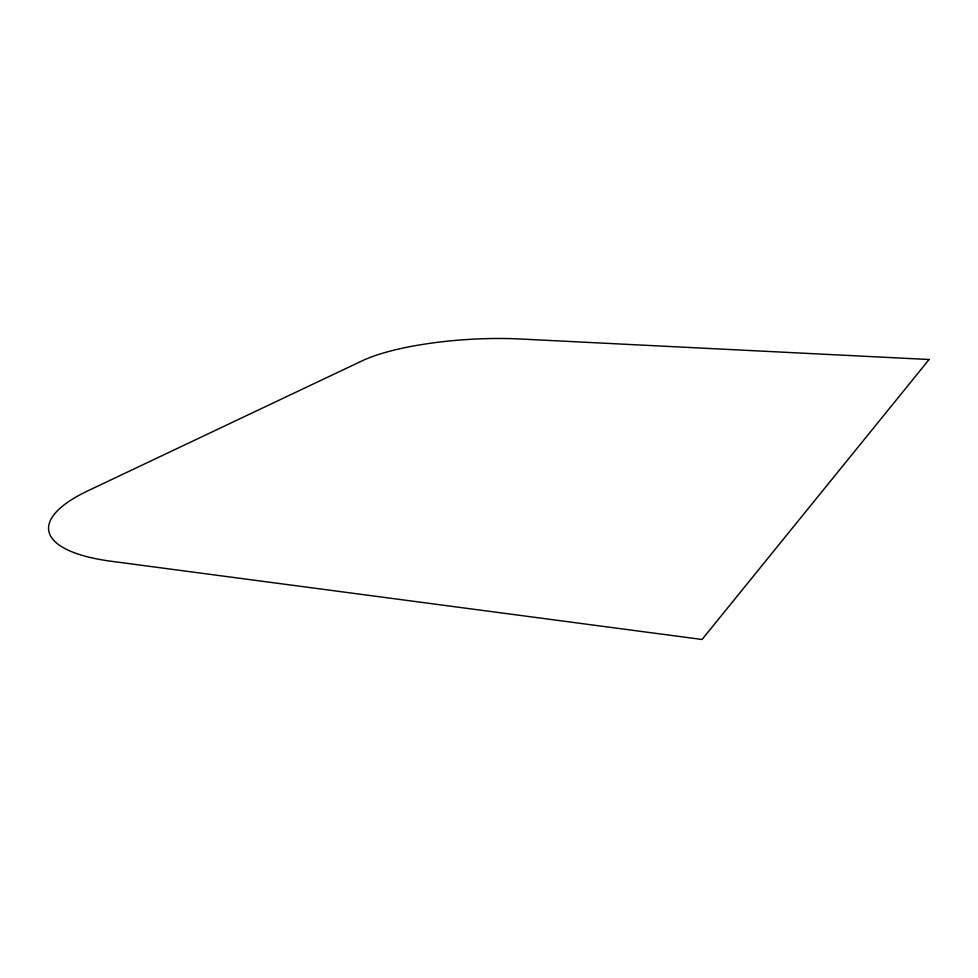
<?xml version="1.0" encoding="UTF-8"?>
<svg xmlns="http://www.w3.org/2000/svg" width="978" height="978" viewBox="0 0 978 978"><rect width="100%" height="100%" fill="white"/><g stroke="black" fill="none" stroke-linecap="round" stroke-linejoin="round"><path stroke-width="1.47" d="M929.1 359.513L702.045 639.478L111.089 561.25A165.074 50.526 -7 0 1 88.02 490.748L362.288 360.76A123.277 29.817 -3.8 0 1 519.99 338.987L929.1 359.513"/></g></svg>
